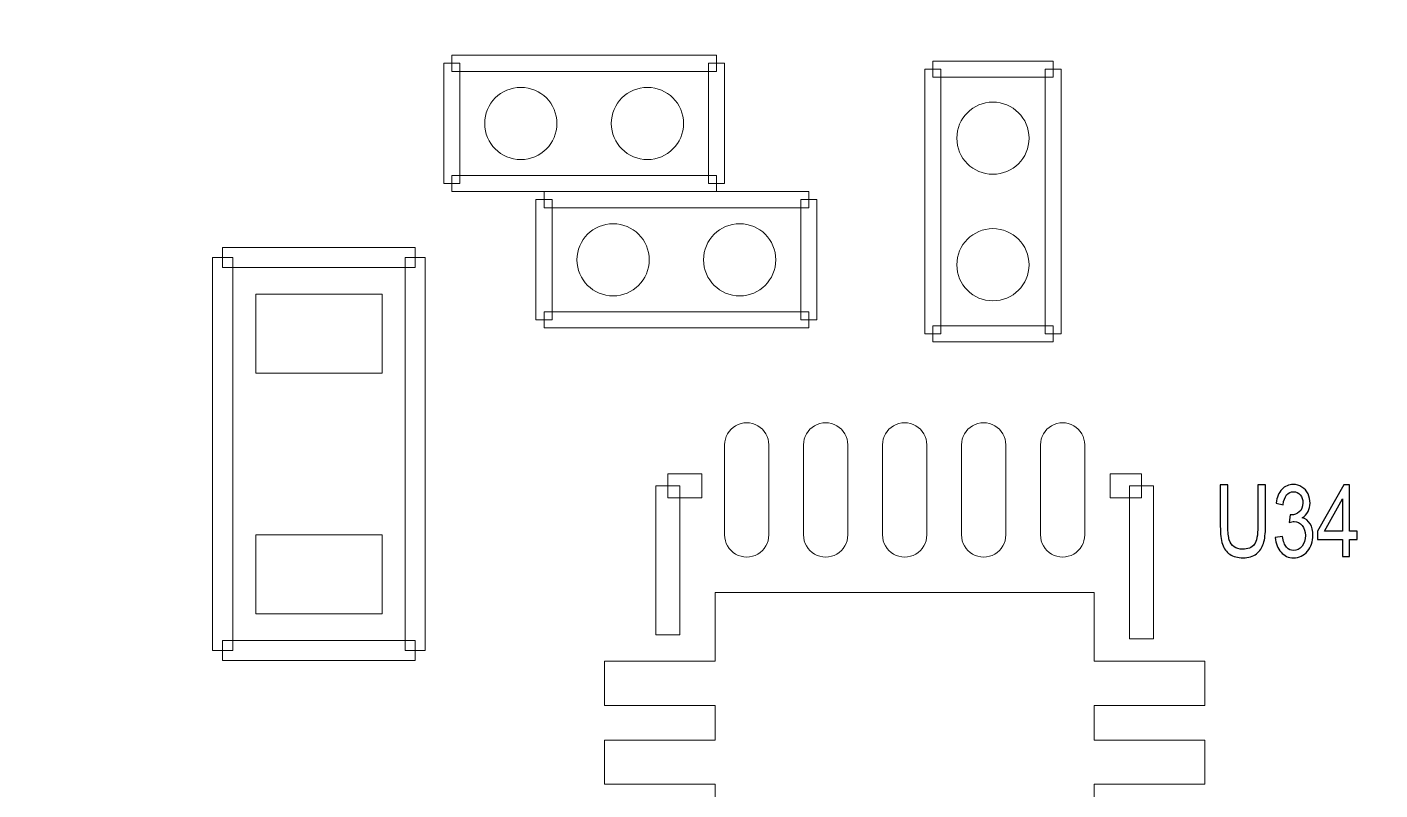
# Model space of a CAD drawing. Header units: millimetres. Extents: x -32 to 79, y -57 to 20.
# Drawn here: x 5.98 to 14.55, y -9.53 to -4.69 of the extents above; entities that cross this region are included whole.
import ezdxf

# ---------------------------------------------------------------- set-up
doc = ezdxf.new("R2010")
doc.units = ezdxf.units.MM
doc.header["$MEASUREMENT"] = 0
for name, color, linetype in [('BG_OUTLINE', 7, 'Continuous'), ('PG_SILKSCREEN_TOP', 7, 'Continuous'), ('PIN_TOP', 7, 'Continuous'), ('RD_SILKSCREEN_TOP', 7, 'Continuous')]:
    doc.layers.add(name, color=color, linetype=linetype)

msp = doc.modelspace()

# ---------------------------------------------------------------- linework, layer by layer
at = {"layer": 'BG_OUTLINE', "lineweight": 9}
msp.add_open_spline([(-31.5602, -57.3483), (-31.5602, -57.3483), (-31.5602, 2.6515), (-31.5602, 2.6515), (-31.5602, 2.6515), (-31.5602, 2.6515), (48.4395, 2.6515), (48.4395, 2.6515), (48.4395, 2.6515), (48.4395, 2.6515), (48.4395, -57.3483), (48.4395, -57.3483), (48.4395, -57.3483), (48.4395, -57.3483), (-31.5602, -57.3483), (-31.5602, -57.3483)], degree=3, knots=[0, 0, 0, 0, 0.25, 0.25, 0.25, 0.25, 0.5, 0.5, 0.5, 0.5, 0.75, 0.75, 0.75, 0.75, 1, 1, 1, 1], dxfattribs=at)
at = {"layer": 'PG_SILKSCREEN_TOP', "lineweight": 9}
for points in [[(8.6733, -4.9735), (8.6733, -4.9735), (8.6733, -4.8719), (8.6733, -4.8719), (8.6733, -4.8719), (8.6733, -4.8719), (10.3497, -4.8719), (10.3497, -4.8719), (10.3497, -4.8719), (10.3497, -4.8719), (10.3497, -4.9735), (10.3497, -4.9735), (10.3497, -4.9735), (10.3497, -4.9735), (8.6733, -4.9735), (8.6733, -4.9735)], [(8.7241, -5.6847), (8.7241, -5.6847), (8.6225, -5.6847), (8.6225, -5.6847), (8.6225, -5.6847), (8.6225, -5.6847), (8.6225, -4.9227), (8.6225, -4.9227), (8.6225, -4.9227), (8.6225, -4.9227), (8.7241, -4.9227), (8.7241, -4.9227), (8.7241, -4.9227), (8.7241, -4.9227), (8.7241, -5.6847), (8.7241, -5.6847)], [(10.2989, -4.9227), (10.2989, -4.9227), (10.4005, -4.9227), (10.4005, -4.9227), (10.4005, -4.9227), (10.4005, -4.9227), (10.4005, -5.6847), (10.4005, -5.6847), (10.4005, -5.6847), (10.4005, -5.6847), (10.2989, -5.6847), (10.2989, -5.6847), (10.2989, -5.6847), (10.2989, -5.6847), (10.2989, -4.9227), (10.2989, -4.9227)], [(11.7695, -6.636), (11.7695, -6.636), (11.6679, -6.636), (11.6679, -6.636), (11.6679, -6.636), (11.6679, -6.636), (11.6679, -4.9596), (11.6679, -4.9596), (11.6679, -4.9596), (11.6679, -4.9596), (11.7695, -4.9596), (11.7695, -4.9596), (11.7695, -4.9596), (11.7695, -4.9596), (11.7695, -6.636), (11.7695, -6.636)], [(11.7187, -5.0104), (11.7187, -5.0104), (11.7187, -4.9088), (11.7187, -4.9088), (11.7187, -4.9088), (11.7187, -4.9088), (12.4807, -4.9088), (12.4807, -4.9088), (12.4807, -4.9088), (12.4807, -4.9088), (12.4807, -5.0104), (12.4807, -5.0104), (12.4807, -5.0104), (12.4807, -5.0104), (11.7187, -5.0104), (11.7187, -5.0104)], [(12.4299, -4.9596), (12.4299, -4.9596), (12.5315, -4.9596), (12.5315, -4.9596), (12.5315, -4.9596), (12.5315, -4.9596), (12.5315, -6.636), (12.5315, -6.636), (12.5315, -6.636), (12.5315, -6.636), (12.4299, -6.636), (12.4299, -6.636), (12.4299, -6.636), (12.4299, -6.636), (12.4299, -4.9596), (12.4299, -4.9596)], [(10.3497, -5.6339), (10.3497, -5.6339), (10.3497, -5.7355), (10.3497, -5.7355), (10.3497, -5.7355), (10.3497, -5.7355), (8.6733, -5.7355), (8.6733, -5.7355), (8.6733, -5.7355), (8.6733, -5.7355), (8.6733, -5.6339), (8.6733, -5.6339), (8.6733, -5.6339), (8.6733, -5.6339), (10.3497, -5.6339), (10.3497, -5.6339)], [(9.2575, -5.8371), (9.2575, -5.8371), (9.2575, -5.7355), (9.2575, -5.7355), (9.2575, -5.7355), (9.2575, -5.7355), (10.9339, -5.7355), (10.9339, -5.7355), (10.9339, -5.7355), (10.9339, -5.7355), (10.9339, -5.8371), (10.9339, -5.8371), (10.9339, -5.8371), (10.9339, -5.8371), (9.2575, -5.8371), (9.2575, -5.8371)], [(9.3083, -6.5483), (9.3083, -6.5483), (9.2067, -6.5483), (9.2067, -6.5483), (9.2067, -6.5483), (9.2067, -6.5483), (9.2067, -5.7863), (9.2067, -5.7863), (9.2067, -5.7863), (9.2067, -5.7863), (9.3083, -5.7863), (9.3083, -5.7863), (9.3083, -5.7863), (9.3083, -5.7863), (9.3083, -6.5483), (9.3083, -6.5483)], [(10.8831, -5.7863), (10.8831, -5.7863), (10.9847, -5.7863), (10.9847, -5.7863), (10.9847, -5.7863), (10.9847, -5.7863), (10.9847, -6.5483), (10.9847, -6.5483), (10.9847, -6.5483), (10.9847, -6.5483), (10.8831, -6.5483), (10.8831, -6.5483), (10.8831, -6.5483), (10.8831, -6.5483), (10.8831, -5.7863), (10.8831, -5.7863)], [(7.1594, -6.1534), (7.1594, -6.1534), (7.2864, -6.1534), (7.2864, -6.1534), (7.2864, -6.1534), (7.2864, -6.1534), (7.2864, -8.6426), (7.2864, -8.6426), (7.2864, -8.6426), (7.2864, -8.6426), (7.1594, -8.6426), (7.1594, -8.6426), (7.1594, -8.6426), (7.1594, -8.6426), (7.1594, -6.1534), (7.1594, -6.1534)], [(8.4421, -6.0899), (8.4421, -6.0899), (8.4421, -6.2169), (8.4421, -6.2169), (8.4421, -6.2169), (8.4421, -6.2169), (7.2229, -6.2169), (7.2229, -6.2169), (7.2229, -6.2169), (7.2229, -6.2169), (7.2229, -6.0899), (7.2229, -6.0899), (7.2229, -6.0899), (7.2229, -6.0899), (8.4421, -6.0899), (8.4421, -6.0899)], [(8.5056, -8.6426), (8.5056, -8.6426), (8.3786, -8.6426), (8.3786, -8.6426), (8.3786, -8.6426), (8.3786, -8.6426), (8.3786, -6.1534), (8.3786, -6.1534), (8.3786, -6.1534), (8.3786, -6.1534), (8.5056, -6.1534), (8.5056, -6.1534), (8.5056, -6.1534), (8.5056, -6.1534), (8.5056, -8.6426), (8.5056, -8.6426)], [(10.9339, -6.4975), (10.9339, -6.4975), (10.9339, -6.5991), (10.9339, -6.5991), (10.9339, -6.5991), (10.9339, -6.5991), (9.2575, -6.5991), (9.2575, -6.5991), (9.2575, -6.5991), (9.2575, -6.5991), (9.2575, -6.4975), (9.2575, -6.4975), (9.2575, -6.4975), (9.2575, -6.4975), (10.9339, -6.4975), (10.9339, -6.4975)], [(12.4807, -6.5852), (12.4807, -6.5852), (12.4807, -6.6868), (12.4807, -6.6868), (12.4807, -6.6868), (12.4807, -6.6868), (11.7187, -6.6868), (11.7187, -6.6868), (11.7187, -6.6868), (11.7187, -6.6868), (11.7187, -6.5852), (11.7187, -6.5852), (11.7187, -6.5852), (11.7187, -6.5852), (12.4807, -6.5852), (12.4807, -6.5852)], [(10.2565, -7.5234), (10.2565, -7.5234), (10.2565, -7.6758), (10.2565, -7.6758), (10.2565, -7.6758), (10.2565, -7.6758), (10.0408, -7.6758), (10.0408, -7.6758), (10.0408, -7.6758), (10.0408, -7.6758), (10.0408, -7.5234), (10.0408, -7.5234), (10.0408, -7.5234), (10.0408, -7.5234), (10.2565, -7.5234), (10.2565, -7.5234)], [(13.0411, -7.5234), (13.0411, -7.5234), (13.0411, -7.6758), (13.0411, -7.6758), (13.0411, -7.6758), (13.0411, -7.6758), (12.8422, -7.6758), (12.8422, -7.6758), (12.8422, -7.6758), (12.8422, -7.6758), (12.8422, -7.5234), (12.8422, -7.5234), (12.8422, -7.5234), (12.8422, -7.5234), (13.0411, -7.5234), (13.0411, -7.5234)], [(9.9646, -7.5996), (9.9646, -7.5996), (10.117, -7.5996), (10.117, -7.5996), (10.117, -7.5996), (10.117, -7.5996), (10.117, -8.5435), (10.117, -8.5435), (10.117, -8.5435), (10.117, -8.5435), (9.9646, -8.5435), (9.9646, -8.5435), (9.9646, -8.5435), (9.9646, -8.5435), (9.9646, -7.5996), (9.9646, -7.5996)], [(13.1173, -8.5691), (13.1173, -8.5691), (12.9649, -8.5691), (12.9649, -8.5691), (12.9649, -8.5691), (12.9649, -8.5691), (12.9649, -7.5996), (12.9649, -7.5996), (12.9649, -7.5996), (12.9649, -7.5996), (13.1173, -7.5996), (13.1173, -7.5996), (13.1173, -7.5996), (13.1173, -7.5996), (13.1173, -8.5691), (13.1173, -8.5691)], [(7.2229, -8.7061), (7.2229, -8.7061), (7.2229, -8.5791), (7.2229, -8.5791), (7.2229, -8.5791), (7.2229, -8.5791), (8.4421, -8.5791), (8.4421, -8.5791), (8.4421, -8.5791), (8.4421, -8.5791), (8.4421, -8.7061), (8.4421, -8.7061), (8.4421, -8.7061), (8.4421, -8.7061), (7.2229, -8.7061), (7.2229, -8.7061)]]:
    msp.add_open_spline(points, degree=3, knots=[0, 0, 0, 0, 0.25, 0.25, 0.25, 0.25, 0.5, 0.5, 0.5, 0.5, 0.75, 0.75, 0.75, 0.75, 1, 1, 1, 1], dxfattribs=at)
at = {"layer": 'PIN_TOP', "lineweight": 9}
for points, knots in [([(9.3393, -5.3037), (9.3393, -5.1775), (9.2369, -5.0751), (9.1107, -5.0751), (9.1107, -5.0751), (8.9844, -5.0751), (8.8821, -5.1775), (8.8821, -5.3037), (8.8821, -5.3037), (8.8821, -5.43), (8.9844, -5.5323), (9.1107, -5.5323), (9.1107, -5.5323), (9.2369, -5.5323), (9.3393, -5.43), (9.3393, -5.3037)], [0, 0, 0, 0, 0.25, 0.25, 0.25, 0.25, 0.5, 0.5, 0.5, 0.5, 0.75, 0.75, 0.75, 0.75, 1, 1, 1, 1]), ([(10.1409, -5.3037), (10.1409, -5.1775), (10.0386, -5.0751), (9.9123, -5.0751), (9.9123, -5.0751), (9.786, -5.0751), (9.6837, -5.1775), (9.6837, -5.3037), (9.6837, -5.3037), (9.6837, -5.43), (9.786, -5.5323), (9.9123, -5.5323), (9.9123, -5.5323), (10.0386, -5.5323), (10.1409, -5.43), (10.1409, -5.3037)], [0, 0, 0, 0, 0.25, 0.25, 0.25, 0.25, 0.5, 0.5, 0.5, 0.5, 0.75, 0.75, 0.75, 0.75, 1, 1, 1, 1]), ([(12.3283, -5.3969), (12.3283, -5.2707), (12.226, -5.1683), (12.0997, -5.1683), (12.0997, -5.1683), (11.9735, -5.1683), (11.8711, -5.2707), (11.8711, -5.3969), (11.8711, -5.3969), (11.8711, -5.5232), (11.9735, -5.6255), (12.0997, -5.6255), (12.0997, -5.6255), (12.226, -5.6255), (12.3283, -5.5232), (12.3283, -5.3969)], [0, 0, 0, 0, 0.25, 0.25, 0.25, 0.25, 0.5, 0.5, 0.5, 0.5, 0.75, 0.75, 0.75, 0.75, 1, 1, 1, 1]), ([(9.9235, -6.1673), (9.9235, -6.0411), (9.8211, -5.9387), (9.6949, -5.9387), (9.6949, -5.9387), (9.5686, -5.9387), (9.4663, -6.0411), (9.4663, -6.1673), (9.4663, -6.1673), (9.4663, -6.2936), (9.5686, -6.3959), (9.6949, -6.3959), (9.6949, -6.3959), (9.8211, -6.3959), (9.9235, -6.2936), (9.9235, -6.1673)], [0, 0, 0, 0, 0.25, 0.25, 0.25, 0.25, 0.5, 0.5, 0.5, 0.5, 0.75, 0.75, 0.75, 0.75, 1, 1, 1, 1]), ([(10.7251, -6.1673), (10.7251, -6.0411), (10.6228, -5.9387), (10.4965, -5.9387), (10.4965, -5.9387), (10.3702, -5.9387), (10.2679, -6.0411), (10.2679, -6.1673), (10.2679, -6.1673), (10.2679, -6.2936), (10.3702, -6.3959), (10.4965, -6.3959), (10.4965, -6.3959), (10.6228, -6.3959), (10.7251, -6.2936), (10.7251, -6.1673)], [0, 0, 0, 0, 0.25, 0.25, 0.25, 0.25, 0.5, 0.5, 0.5, 0.5, 0.75, 0.75, 0.75, 0.75, 1, 1, 1, 1]), ([(12.3283, -6.1986), (12.3283, -6.0723), (12.226, -5.97), (12.0997, -5.97), (12.0997, -5.97), (11.9735, -5.97), (11.8711, -6.0723), (11.8711, -6.1986), (11.8711, -6.1986), (11.8711, -6.3248), (11.9735, -6.4272), (12.0997, -6.4272), (12.0997, -6.4272), (12.226, -6.4272), (12.3283, -6.3248), (12.3283, -6.1986)], [0, 0, 0, 0, 0.25, 0.25, 0.25, 0.25, 0.5, 0.5, 0.5, 0.5, 0.75, 0.75, 0.75, 0.75, 1, 1, 1, 1]), ([(7.4325, -6.3859), (7.4325, -6.3859), (8.2326, -6.3859), (8.2326, -6.3859), (8.2326, -6.3859), (8.2326, -6.3859), (8.2326, -6.886), (8.2326, -6.886), (8.2326, -6.886), (8.2326, -6.886), (7.4325, -6.886), (7.4325, -6.886), (7.4325, -6.886), (7.4325, -6.886), (7.4325, -6.3859), (7.4325, -6.3859)], [0, 0, 0, 0, 0.25, 0.25, 0.25, 0.25, 0.5, 0.5, 0.5, 0.5, 0.75, 0.75, 0.75, 0.75, 1, 1, 1, 1]), ([(10.681, -7.3398), (10.681, -7.3398), (10.681, -7.9098), (10.681, -7.9098), (10.681, -7.9098), (10.681, -7.9598), (10.6543, -8.0061), (10.611, -8.0311), (10.611, -8.0311), (10.5676, -8.0561), (10.5143, -8.0561), (10.4709, -8.0311), (10.4709, -8.0311), (10.4276, -8.0061), (10.4009, -7.9598), (10.4009, -7.9098), (10.4009, -7.9098), (10.4009, -7.9098), (10.4009, -7.3398), (10.4009, -7.3398), (10.4009, -7.3398), (10.4009, -7.2897), (10.4276, -7.2435), (10.4709, -7.2185), (10.4709, -7.2185), (10.5143, -7.1935), (10.5676, -7.1935), (10.611, -7.2185), (10.611, -7.2185), (10.6543, -7.2435), (10.681, -7.2897), (10.681, -7.3398)], [0, 0, 0, 0, 0.125, 0.125, 0.125, 0.125, 0.25, 0.25, 0.25, 0.25, 0.375, 0.375, 0.375, 0.375, 0.5, 0.5, 0.5, 0.5, 0.625, 0.625, 0.625, 0.625, 0.75, 0.75, 0.75, 0.75, 0.875, 0.875, 0.875, 0.875, 1, 1, 1, 1]), ([(11.1809, -7.3398), (11.1809, -7.3398), (11.1809, -7.9098), (11.1809, -7.9098), (11.1809, -7.9098), (11.1809, -7.9598), (11.1542, -8.0061), (11.1109, -8.0311), (11.1109, -8.0311), (11.0675, -8.0561), (11.0141, -8.0561), (10.9708, -8.0311), (10.9708, -8.0311), (10.9274, -8.0061), (10.9007, -7.9598), (10.9007, -7.9098), (10.9007, -7.9098), (10.9007, -7.9098), (10.9007, -7.3398), (10.9007, -7.3398), (10.9007, -7.3398), (10.9007, -7.2897), (10.9274, -7.2435), (10.9708, -7.2185), (10.9708, -7.2185), (11.0141, -7.1935), (11.0675, -7.1935), (11.1109, -7.2185), (11.1109, -7.2185), (11.1542, -7.2435), (11.1809, -7.2897), (11.1809, -7.3398)], [0, 0, 0, 0, 0.125, 0.125, 0.125, 0.125, 0.25, 0.25, 0.25, 0.25, 0.375, 0.375, 0.375, 0.375, 0.5, 0.5, 0.5, 0.5, 0.625, 0.625, 0.625, 0.625, 0.75, 0.75, 0.75, 0.75, 0.875, 0.875, 0.875, 0.875, 1, 1, 1, 1]), ([(11.681, -7.3398), (11.681, -7.3398), (11.681, -7.9098), (11.681, -7.9098), (11.681, -7.9098), (11.681, -7.9598), (11.6543, -8.0061), (11.611, -8.0311), (11.611, -8.0311), (11.5676, -8.0561), (11.5142, -8.0561), (11.4709, -8.0311), (11.4709, -8.0311), (11.4276, -8.0061), (11.4009, -7.9598), (11.4009, -7.9098), (11.4009, -7.9098), (11.4009, -7.9098), (11.4009, -7.3398), (11.4009, -7.3398), (11.4009, -7.3398), (11.4009, -7.2897), (11.4276, -7.2435), (11.4709, -7.2185), (11.4709, -7.2185), (11.5142, -7.1935), (11.5676, -7.1935), (11.611, -7.2185), (11.611, -7.2185), (11.6543, -7.2435), (11.681, -7.2897), (11.681, -7.3398)], [0, 0, 0, 0, 0.125, 0.125, 0.125, 0.125, 0.25, 0.25, 0.25, 0.25, 0.375, 0.375, 0.375, 0.375, 0.5, 0.5, 0.5, 0.5, 0.625, 0.625, 0.625, 0.625, 0.75, 0.75, 0.75, 0.75, 0.875, 0.875, 0.875, 0.875, 1, 1, 1, 1]), ([(12.1812, -7.3398), (12.1812, -7.3398), (12.1812, -7.9098), (12.1812, -7.9098), (12.1812, -7.9098), (12.1812, -7.9598), (12.1545, -8.0061), (12.1111, -8.0311), (12.1111, -8.0311), (12.0678, -8.0561), (12.0144, -8.0561), (11.971, -8.0311), (11.971, -8.0311), (11.9277, -8.0061), (11.901, -7.9598), (11.901, -7.9098), (11.901, -7.9098), (11.901, -7.9098), (11.901, -7.3398), (11.901, -7.3398), (11.901, -7.3398), (11.901, -7.2897), (11.9277, -7.2435), (11.971, -7.2185), (11.971, -7.2185), (12.0144, -7.1935), (12.0678, -7.1935), (12.1111, -7.2185), (12.1111, -7.2185), (12.1545, -7.2435), (12.1812, -7.2897), (12.1812, -7.3398)], [0, 0, 0, 0, 0.125, 0.125, 0.125, 0.125, 0.25, 0.25, 0.25, 0.25, 0.375, 0.375, 0.375, 0.375, 0.5, 0.5, 0.5, 0.5, 0.625, 0.625, 0.625, 0.625, 0.75, 0.75, 0.75, 0.75, 0.875, 0.875, 0.875, 0.875, 1, 1, 1, 1]), ([(12.681, -7.3398), (12.681, -7.3398), (12.681, -7.9098), (12.681, -7.9098), (12.681, -7.9098), (12.681, -7.9598), (12.6543, -8.0061), (12.611, -8.0311), (12.611, -8.0311), (12.5676, -8.0561), (12.5142, -8.0561), (12.4709, -8.0311), (12.4709, -8.0311), (12.4276, -8.0061), (12.4009, -7.9598), (12.4009, -7.9098), (12.4009, -7.9098), (12.4009, -7.9098), (12.4009, -7.3398), (12.4009, -7.3398), (12.4009, -7.3398), (12.4009, -7.2897), (12.4276, -7.2435), (12.4709, -7.2185), (12.4709, -7.2185), (12.5142, -7.1935), (12.5676, -7.1935), (12.611, -7.2185), (12.611, -7.2185), (12.6543, -7.2435), (12.681, -7.2897), (12.681, -7.3398)], [0, 0, 0, 0, 0.125, 0.125, 0.125, 0.125, 0.25, 0.25, 0.25, 0.25, 0.375, 0.375, 0.375, 0.375, 0.5, 0.5, 0.5, 0.5, 0.625, 0.625, 0.625, 0.625, 0.75, 0.75, 0.75, 0.75, 0.875, 0.875, 0.875, 0.875, 1, 1, 1, 1]), ([(7.4325, -7.9099), (7.4325, -7.9099), (8.2326, -7.9099), (8.2326, -7.9099), (8.2326, -7.9099), (8.2326, -7.9099), (8.2326, -8.41), (8.2326, -8.41), (8.2326, -8.41), (8.2326, -8.41), (7.4325, -8.41), (7.4325, -8.41), (7.4325, -8.41), (7.4325, -8.41), (7.4325, -7.9099), (7.4325, -7.9099)], [0, 0, 0, 0, 0.25, 0.25, 0.25, 0.25, 0.5, 0.5, 0.5, 0.5, 0.75, 0.75, 0.75, 0.75, 1, 1, 1, 1]), ([(10.3411, -8.2748), (10.3411, -8.2748), (10.3411, -8.7099), (10.3411, -8.7099), (10.3411, -8.7099), (10.3411, -8.7099), (9.641, -8.7099), (9.641, -8.7099), (9.641, -8.7099), (9.641, -8.7099), (9.641, -8.9898), (9.641, -8.9898), (9.641, -8.9898), (9.641, -8.9898), (10.3411, -8.9898), (10.3411, -8.9898), (10.3411, -8.9898), (10.3411, -8.9898), (10.3411, -9.2097), (10.3411, -9.2097), (10.3411, -9.2097), (10.3411, -9.2097), (9.641, -9.2097), (9.641, -9.2097), (9.641, -9.2097), (9.641, -9.2097), (9.641, -9.4896), (9.641, -9.4896), (9.641, -9.4896), (9.641, -9.4896), (10.3411, -9.4896), (10.3411, -9.4896), (10.3411, -9.4896), (10.3411, -9.4896), (10.3411, -9.9247), (10.3411, -9.9247), (10.3411, -9.9247), (10.3411, -9.9247), (12.7408, -9.9247), (12.7408, -9.9247), (12.7408, -9.9247), (12.7408, -9.9247), (12.7408, -9.4896), (12.7408, -9.4896), (12.7408, -9.4896), (12.7408, -9.4896), (13.4409, -9.4896), (13.4409, -9.4896), (13.4409, -9.4896), (13.4409, -9.4896), (13.4409, -9.2097), (13.4409, -9.2097), (13.4409, -9.2097), (13.4409, -9.2097), (12.7408, -9.2097), (12.7408, -9.2097), (12.7408, -9.2097), (12.7408, -9.2097), (12.7408, -8.9898), (12.7408, -8.9898), (12.7408, -8.9898), (12.7408, -8.9898), (13.4409, -8.9898), (13.4409, -8.9898), (13.4409, -8.9898), (13.4409, -8.9898), (13.4409, -8.7099), (13.4409, -8.7099), (13.4409, -8.7099), (13.4409, -8.7099), (12.7408, -8.7099), (12.7408, -8.7099), (12.7408, -8.7099), (12.7408, -8.7099), (12.7408, -8.2748), (12.7408, -8.2748), (12.7408, -8.2748), (12.7408, -8.2748), (10.3411, -8.2748), (10.3411, -8.2748)], [0, 0, 0, 0, 0.05, 0.05, 0.05, 0.05, 0.1, 0.1, 0.1, 0.1, 0.15, 0.15, 0.15, 0.15, 0.2, 0.2, 0.2, 0.2, 0.25, 0.25, 0.25, 0.25, 0.3, 0.3, 0.3, 0.3, 0.35, 0.35, 0.35, 0.35, 0.4, 0.4, 0.4, 0.4, 0.45, 0.45, 0.45, 0.45, 0.5, 0.5, 0.5, 0.5, 0.55, 0.55, 0.55, 0.55, 0.6, 0.6, 0.6, 0.6, 0.65, 0.65, 0.65, 0.65, 0.7, 0.7, 0.7, 0.7, 0.75, 0.75, 0.75, 0.75, 0.8, 0.8, 0.8, 0.8, 0.85, 0.85, 0.85, 0.85, 0.9, 0.9, 0.9, 0.9, 0.95, 0.95, 0.95, 0.95, 1, 1, 1, 1])]:
    msp.add_open_spline(points, degree=3, knots=knots, dxfattribs=at)
at = {"layer": 'RD_SILKSCREEN_TOP', "color": 8}
for points, knots in [([(13.7771, -7.5923), (13.7771, -7.5923), (13.8253, -7.5923), (13.8253, -7.5923), (13.8253, -7.5923), (13.8253, -7.5923), (13.8253, -7.855), (13.8253, -7.855), (13.8253, -7.855), (13.8253, -7.9006), (13.8211, -7.9369), (13.8128, -7.9638), (13.8128, -7.9638), (13.8045, -7.9907), (13.7896, -8.0125), (13.768, -8.0293), (13.768, -8.0293), (13.7464, -8.0463), (13.7182, -8.0546), (13.6831, -8.0546), (13.6831, -8.0546), (13.6491, -8.0546), (13.6211, -8.0473), (13.5995, -8.0326), (13.5995, -8.0326), (13.5779, -8.018), (13.5623, -7.9967), (13.5531, -7.9689), (13.5531, -7.9689), (13.5439, -7.9411), (13.5393, -7.9032), (13.5393, -7.855), (13.5393, -7.855), (13.5393, -7.855), (13.5393, -7.5923), (13.5393, -7.5923), (13.5393, -7.5923), (13.5393, -7.5923), (13.5874, -7.5923), (13.5874, -7.5923), (13.5874, -7.5923), (13.5874, -7.5923), (13.5874, -7.8547), (13.5874, -7.8547), (13.5874, -7.8547), (13.5874, -7.8942), (13.5903, -7.9233), (13.5962, -7.9419), (13.5962, -7.9419), (13.602, -7.9606), (13.6122, -7.975), (13.6264, -7.9852), (13.6264, -7.9852), (13.6407, -7.9954), (13.6582, -8.0004), (13.6789, -8.0004), (13.6789, -8.0004), (13.7143, -8.0004), (13.7395, -7.9904), (13.7546, -7.9703), (13.7546, -7.9703), (13.7695, -7.9503), (13.7771, -7.9118), (13.7771, -7.8547), (13.7771, -7.8547), (13.7771, -7.8547), (13.7771, -7.5923), (13.7771, -7.5923)], [0, 0, 0, 0, 0.058824, 0.058824, 0.058824, 0.058824, 0.117647, 0.117647, 0.117647, 0.117647, 0.176471, 0.176471, 0.176471, 0.176471, 0.235294, 0.235294, 0.235294, 0.235294, 0.294118, 0.294118, 0.294118, 0.294118, 0.352941, 0.352941, 0.352941, 0.352941, 0.411765, 0.411765, 0.411765, 0.411765, 0.470588, 0.470588, 0.470588, 0.470588, 0.529412, 0.529412, 0.529412, 0.529412, 0.588235, 0.588235, 0.588235, 0.588235, 0.647059, 0.647059, 0.647059, 0.647059, 0.705882, 0.705882, 0.705882, 0.705882, 0.764706, 0.764706, 0.764706, 0.764706, 0.823529, 0.823529, 0.823529, 0.823529, 0.882353, 0.882353, 0.882353, 0.882353, 0.941176, 0.941176, 0.941176, 0.941176, 1, 1, 1, 1]), ([(13.8876, -7.9269), (13.8876, -7.9269), (13.9321, -7.9195), (13.9321, -7.9195), (13.9321, -7.9195), (13.9373, -7.9511), (13.946, -7.9739), (13.9583, -7.9878), (13.9583, -7.9878), (13.9707, -8.0018), (13.9856, -8.0088), (14.0033, -8.0088), (14.0033, -8.0088), (14.0244, -8.0088), (14.0421, -7.9997), (14.0566, -7.9815), (14.0566, -7.9815), (14.071, -7.9633), (14.0783, -7.9407), (14.0783, -7.9139), (14.0783, -7.9139), (14.0783, -7.8883), (14.0716, -7.8671), (14.0582, -7.8505), (14.0582, -7.8505), (14.0448, -7.8339), (14.0277, -7.8255), (14.0071, -7.8255), (14.0071, -7.8255), (13.9986, -7.8255), (13.9881, -7.8276), (13.9756, -7.8317), (13.9756, -7.8317), (13.9756, -7.8317), (13.9806, -7.7827), (13.9806, -7.7827), (13.9806, -7.7827), (13.9836, -7.7832), (13.9859, -7.7834), (13.9878, -7.7834), (13.9878, -7.7834), (14.0068, -7.7834), (14.0239, -7.7771), (14.0391, -7.7647), (14.0391, -7.7647), (14.0544, -7.7524), (14.062, -7.7332), (14.062, -7.7074), (14.062, -7.7074), (14.062, -7.687), (14.0564, -7.6699), (14.0452, -7.6566), (14.0452, -7.6566), (14.0342, -7.6431), (14.0199, -7.6364), (14.0024, -7.6364), (14.0024, -7.6364), (13.985, -7.6364), (13.9705, -7.6433), (13.959, -7.6568), (13.959, -7.6568), (13.9474, -7.6705), (13.94, -7.691), (13.9367, -7.7183), (13.9367, -7.7183), (13.9367, -7.7183), (13.892, -7.7083), (13.892, -7.7083), (13.892, -7.7083), (13.8975, -7.6709), (13.9099, -7.6419), (13.9292, -7.6213), (13.9292, -7.6213), (13.9486, -7.6008), (13.9726, -7.5904), (14.0014, -7.5904), (14.0014, -7.5904), (14.0212, -7.5904), (14.0395, -7.5958), (14.0562, -7.6064), (14.0562, -7.6064), (14.0728, -7.6171), (14.0856, -7.6316), (14.0945, -7.65), (14.0945, -7.65), (14.1033, -7.6684), (14.1078, -7.6879), (14.1078, -7.7087), (14.1078, -7.7087), (14.1078, -7.7282), (14.1036, -7.7461), (14.0952, -7.7623), (14.0952, -7.7623), (14.0867, -7.7784), (14.0742, -7.7912), (14.0577, -7.8007), (14.0577, -7.8007), (14.0792, -7.8069), (14.0959, -7.8198), (14.1078, -7.8394), (14.1078, -7.8394), (14.1197, -7.8588), (14.1256, -7.8833), (14.1256, -7.9126), (14.1256, -7.9126), (14.1256, -7.9523), (14.1141, -7.9859), (14.0909, -8.0136), (14.0909, -8.0136), (14.0678, -8.0412), (14.0385, -8.0549), (14.0031, -8.0549), (14.0031, -8.0549), (13.9712, -8.0549), (13.9447, -8.0431), (13.9236, -8.0193), (13.9236, -8.0193), (13.9025, -7.9956), (13.8905, -7.9648), (13.8876, -7.9269)], [0, 0, 0, 0, 0.033333, 0.033333, 0.033333, 0.033333, 0.066667, 0.066667, 0.066667, 0.066667, 0.1, 0.1, 0.1, 0.1, 0.133333, 0.133333, 0.133333, 0.133333, 0.166667, 0.166667, 0.166667, 0.166667, 0.2, 0.2, 0.2, 0.2, 0.233333, 0.233333, 0.233333, 0.233333, 0.266667, 0.266667, 0.266667, 0.266667, 0.3, 0.3, 0.3, 0.3, 0.333333, 0.333333, 0.333333, 0.333333, 0.366667, 0.366667, 0.366667, 0.366667, 0.4, 0.4, 0.4, 0.4, 0.433333, 0.433333, 0.433333, 0.433333, 0.466667, 0.466667, 0.466667, 0.466667, 0.5, 0.5, 0.5, 0.5, 0.533333, 0.533333, 0.533333, 0.533333, 0.566667, 0.566667, 0.566667, 0.566667, 0.6, 0.6, 0.6, 0.6, 0.633333, 0.633333, 0.633333, 0.633333, 0.666667, 0.666667, 0.666667, 0.666667, 0.7, 0.7, 0.7, 0.7, 0.733333, 0.733333, 0.733333, 0.733333, 0.766667, 0.766667, 0.766667, 0.766667, 0.8, 0.8, 0.8, 0.8, 0.833333, 0.833333, 0.833333, 0.833333, 0.866667, 0.866667, 0.866667, 0.866667, 0.9, 0.9, 0.9, 0.9, 0.933333, 0.933333, 0.933333, 0.933333, 0.966667, 0.966667, 0.966667, 0.966667, 1, 1, 1, 1]), ([(14.3129, -8.0469), (14.3129, -8.0469), (14.3129, -7.9381), (14.3129, -7.9381), (14.3129, -7.9381), (14.3129, -7.9381), (14.1551, -7.9381), (14.1551, -7.9381), (14.1551, -7.9381), (14.1551, -7.9381), (14.1551, -7.8869), (14.1551, -7.8869), (14.1551, -7.8869), (14.1551, -7.8869), (14.3211, -7.5923), (14.3211, -7.5923), (14.3211, -7.5923), (14.3211, -7.5923), (14.3576, -7.5923), (14.3576, -7.5923), (14.3576, -7.5923), (14.3576, -7.5923), (14.3576, -7.8869), (14.3576, -7.8869), (14.3576, -7.8869), (14.3576, -7.8869), (14.4067, -7.8869), (14.4067, -7.8869), (14.4067, -7.8869), (14.4067, -7.8869), (14.4067, -7.9381), (14.4067, -7.9381), (14.4067, -7.9381), (14.4067, -7.9381), (14.3576, -7.9381), (14.3576, -7.9381), (14.3576, -7.9381), (14.3576, -7.9381), (14.3576, -8.0469), (14.3576, -8.0469), (14.3576, -8.0469), (14.3576, -8.0469), (14.3129, -8.0469), (14.3129, -8.0469)], [0, 0, 0, 0, 0.090909, 0.090909, 0.090909, 0.090909, 0.181818, 0.181818, 0.181818, 0.181818, 0.272727, 0.272727, 0.272727, 0.272727, 0.363636, 0.363636, 0.363636, 0.363636, 0.454545, 0.454545, 0.454545, 0.454545, 0.545455, 0.545455, 0.545455, 0.545455, 0.636364, 0.636364, 0.636364, 0.636364, 0.727273, 0.727273, 0.727273, 0.727273, 0.818182, 0.818182, 0.818182, 0.818182, 0.909091, 0.909091, 0.909091, 0.909091, 1, 1, 1, 1]), ([(14.3129, -7.8869), (14.3129, -7.8869), (14.3129, -7.682), (14.3129, -7.682), (14.3129, -7.682), (14.3129, -7.682), (14.1991, -7.8869), (14.1991, -7.8869), (14.1991, -7.8869), (14.1991, -7.8869), (14.3129, -7.8869), (14.3129, -7.8869)], [0, 0, 0, 0, 0.333333, 0.333333, 0.333333, 0.333333, 0.666667, 0.666667, 0.666667, 0.666667, 1, 1, 1, 1])]:
    msp.add_open_spline(points, degree=3, knots=knots, dxfattribs=at)

doc.saveas('drawing.dxf')
